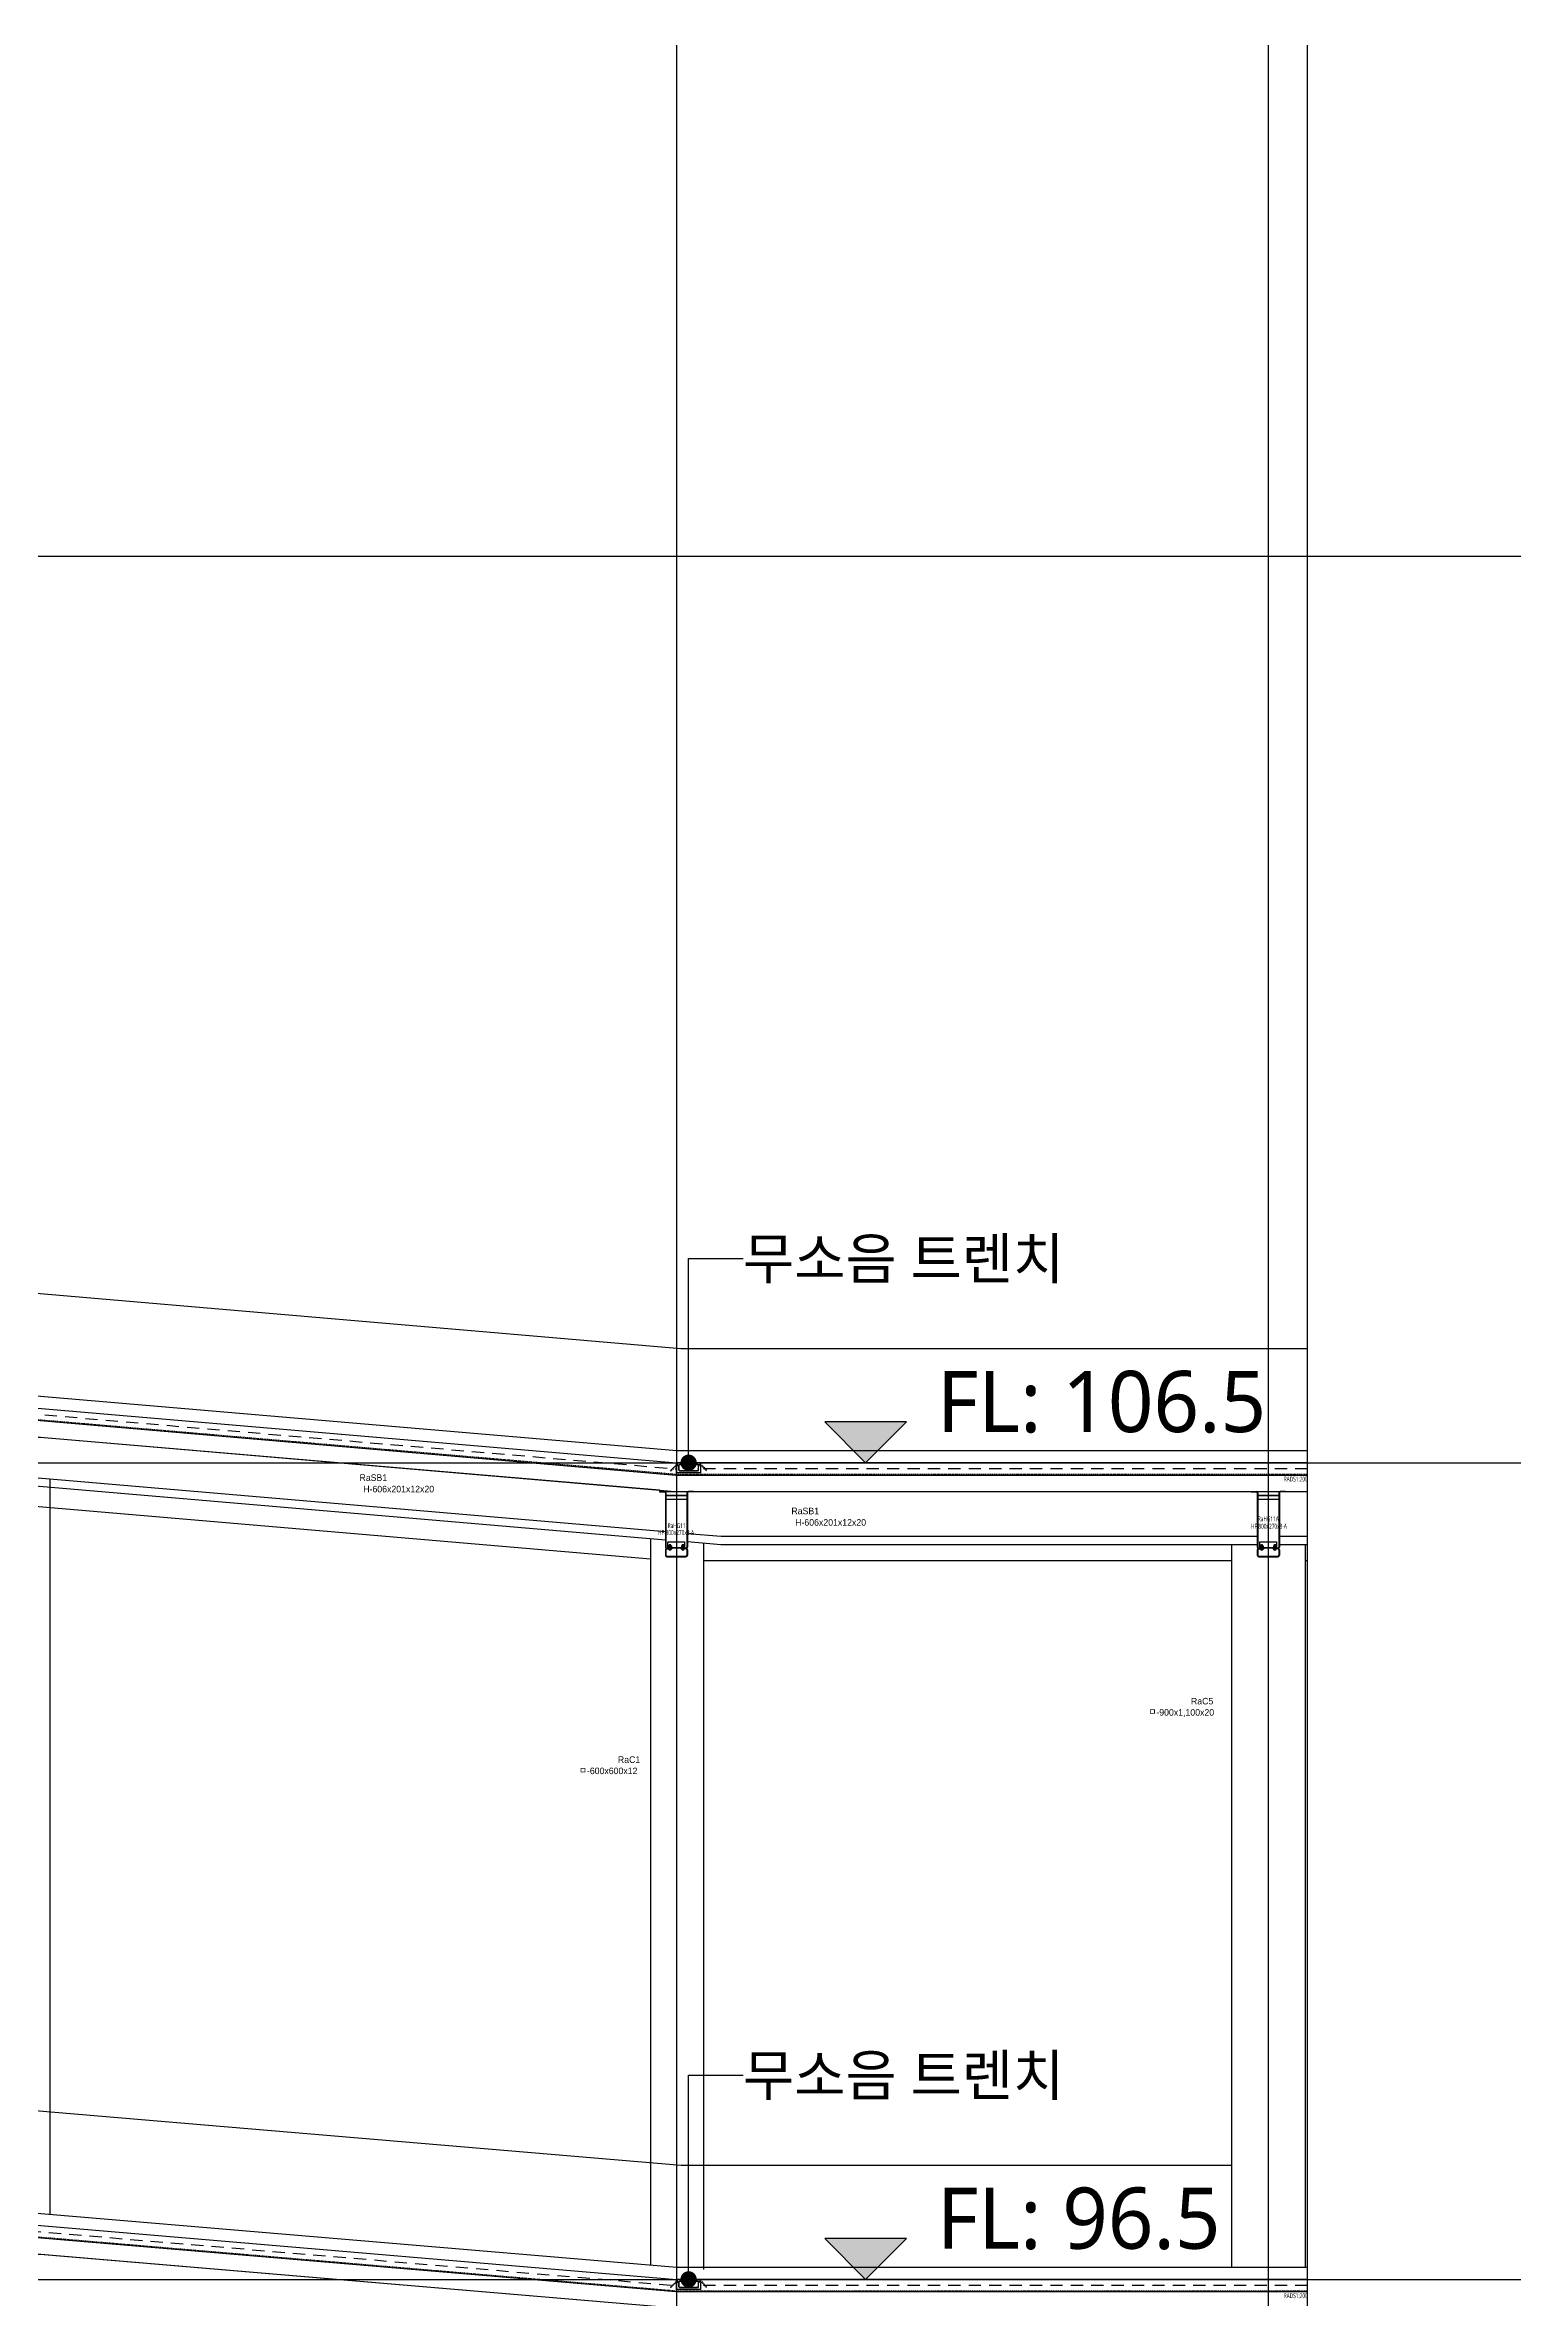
# Model space of a CAD drawing. Header units: millimetres. Extents: x 367092 to 767578, y 396038 to 811791.
# Drawn here: x 518481 to 536558, y 472312 to 499911 of the extents above; entities that cross this region are included whole.
import ezdxf
from ezdxf.enums import TextEntityAlignment as Align

# ---------------------------------------------------------------- set-up
doc = ezdxf.new("R2010")
doc.units = ezdxf.units.MM
doc.header["$LTSCALE"] = 100
doc.header["$MEASUREMENT"] = 0
doc.header["$PDSIZE"] = -10
for name, pattern in [('CENTER', [2, 1.25, -0.25, 0.25, -0.25]), ('DASHED', [0.75, 0.5, -0.25]), ('HID', [2.5, 1.5, -1]), ('HIDDEN', [9.525, 6.35, -3.175]), ('HIDDEN2', [0.1875, 0.125, -0.0625])]:
    doc.linetypes.add(name, pattern=pattern)
doc.layers.get('0').update_dxf_attribs({"linetype": 'CONTINUOUS'})
doc.layers.get('Defpoints').update_dxf_attribs({"color": 171, "linetype": 'CONTINUOUS'})
for name, color, linetype in [('2HIDDEN2', 2, 'HIDDEN2'), ('3CONTINUOUS', 3, 'CONTINUOUS'), ('BOLT', 8, 'CONTINUOUS'), ('cen', 14, 'CONTINUOUS'), ('CEN(ST)', 1, 'CENTER'), ('CON', 2, 'CONTINUOUS'), ('ELE-6', 8, 'CONTINUOUS'), ('ELE4', 4, 'CONTINUOUS'), ('ELE6', 8, 'CONTINUOUS'), ('ELE9', 9, 'CONTINUOUS'), ('FIN', 8, 'CONTINUOUS'), ('HF', 3, 'CONTINUOUS'), ('INSUL', 8, 'CONTINUOUS'), ('LED', 7, 'CONTINUOUS'), ('plate', 8, 'CONTINUOUS'), ('SASAC 도면번호', 6, 'CONTINUOUS'), ('SYM', 7, 'CONTINUOUS'), ('TEXT', 3, 'CONTINUOUS'), ('TEXT(MIN)', 7, 'CONTINUOUS'), ('wire-meshes', 1, 'CONTINUOUS')]:
    doc.layers.add(name, color=color, linetype=linetype)
doc.layers.add('A-XXXX-SYMB', color=7, linetype='CONTINUOUS', lineweight=25)
doc.styles.add('CGS', font='cgse', dxfattribs={"bigfont": 'cgs'})
doc.styles.add('나눔바른고딕', font='NanumBarunGothic.ttf')
doc.styles.add('맑은고딕', font='malgun_0.ttf')
doc.dimstyles.new('NDIM 1200', dxfattribs={"dimscale": 500, "dimtxt": 3, "dimasz": 1, "dimexe": 2, "dimexo": 2, "dimgap": 1, "dimtad": 1, "dimdec": 0, "dimdsep": 46, "dimtxsty": 'CGS', "dimblk": 'DOT0', "dimcen": 1, "dimdle": 8, "dimclrd": 2, "dimclre": 2, "dimclrt": 2, "dimadec": 0, "dimazin": 0, "dimtfac": 1, "dimtdec": 0, "dimtix": 1, "dimtmove": 2, "dimatfit": 3, "dimldrblk": 'DOT0', "dimfxl": 1, "dimtolj": 1, "dimtzin": 0, "dimlwd": -1, "dimlwe": -1, "dimarcsym": 0})

# ---------------------------------------------------------------- blocks, each defined once
blk = doc.blocks.new('A$C7BEA6DB5')
at = {"layer": 'A-XXXX-SYMB'}
blk.add_hatch(color=256, dxfattribs=at).paths.add_polyline_path([(0, 0), (800.000008, 800.000008), (-800.000008, 800.000008)])
for p, q in [((-800.000008, 800.000008), (0, 0)), ((800.000008, 800.000008), (-800.000008, 800.000008)), ((0, 0), (800.000008, 800.000008))]:
    blk.add_line(p, q, dxfattribs=at)
blk = doc.blocks.new('DOT0')
blk.add_line((-3, 0), (3, 0))
at = {"color": 6}
blk.add_circle((0, 0), 0.75, dxfattribs=at)
blk = doc.blocks.new('111')
at = {"layer": '2HIDDEN2', "color": 5, "linetype": 'HIDDEN2'}
for p, q in [((323567, -166222), (323498, -166282)), ((323564, -166216), (323499, -166273)), ((323582, -166217), (323564, -166216)), ((323606, -166226), (323567, -166222)), ((323873, -166253), (323842, -166250)), ((323866, -166247), (323876, -166248)), ((323873, -166253), (323939, -166333)), ((323876, -166248), (323940, -166324))]:
    blk.add_line(p, q, dxfattribs=at)
at = {"layer": '3CONTINUOUS', "color": 4, "linetype": 'Continuous'}
for p, q in [((323576, -166201), (323577, -166190)), ((323578, -166201), (323576, -166201)), ((323577, -166190), (323586, -166191)), ((323578, -166201), (323579, -166192)), ((323579, -166192), (323584, -166192)), ((323584, -166192), (323582, -166217)), ((323582, -166217), (323607, -166220)), ((323586, -166191), (323584, -166215)), ((323584, -166215), (323610, -166218)), ((323587, -166191), (323585, -166215)), ((323607, -166220), (323600, -166284)), ((323600, -166284), (323610, -166296)), ((323610, -166218), (323603, -166283)), ((323603, -166283), (323612, -166294)), ((323610, -166296), (323823, -166318)), ((323612, -166294), (323823, -166316)), ((323823, -166316), (323833, -166307)), ((323823, -166318), (323836, -166308)), ((323833, -166307), (323840, -166242)), ((323836, -166308), (323842, -166244)), ((323864, -166244), (323840, -166242)), ((323866, -166247), (323842, -166244)), ((323863, -166244), (323866, -166220)), ((323867, -166220), (323864, -166244)), ((323869, -166222), (323866, -166247)), ((323876, -166221), (323867, -166220)), ((323874, -166222), (323869, -166222)), ((323873, -166231), (323874, -166222)), ((323873, -166231), (323875, -166232)), ((323875, -166232), (323876, -166221))]:
    blk.add_line(p, q, dxfattribs=at)
at = {"layer": '3CONTINUOUS', "color": 3, "linetype": 'Continuous'}
blk.add_line((323863, -166244), (323864, -166244), dxfattribs=at)
at = {"layer": '3CONTINUOUS', "color": 4, "linetype": 'Continuous'}
for points in [[(323587, -166191), (323866, -166220)], [(323610, -166218), (323840, -166242)], [(323621, -166219), (323623, -166194)], [(323625, -166220), (323628, -166195)], [(323720, -166229), (323723, -166205)], [(323725, -166230), (323728, -166205)], [(323819, -166240), (323822, -166215)], [(323824, -166240), (323827, -166216)]]:
    blk.add_lwpolyline(points, dxfattribs=at)
blk = doc.blocks.new('*U325')
at = {"layer": 'BOLT'}
for p, q in [((-20, 0), (20, 0)), ((-20, 0), (-20, -4)), ((-17, 18), (17, 18)), ((20, 0), (20, -4)), ((-20, -4), (20, -4)), ((-18, -19), (-18, -6)), ((-14, -4), (14, -4)), ((-14, -20), (14, -20)), ((-10, -20), (-10, -31)), ((-10, -31), (-8, -33)), ((-10, -31), (10, -31)), ((-9, -19), (-9, -6)), ((-8, -33), (8, -33)), ((10, -31), (8, -33)), ((9, -19), (9, -6)), ((10, -20), (10, -31)), ((18, -19), (18, -6))]:
    blk.add_line(p, q, dxfattribs=at)
at = {"layer": 'BOLT', "linetype": 'HIDDEN'}
for p, q in [((-10, 18), (-10, 0)), ((10, 18), (10, 0))]:
    blk.add_line(p, q, dxfattribs=at)
at = {"layer": 'BOLT'}
for centre, radius, start, end in [((0, 13), 17.6, 15.5187, 164.4813), ((-14, -11), 6.71, 47.8966, 132.1034), ((-14, -14), 6.71, 227.8966, 312.1034), ((0, -29), 24.2, 68.2132, 111.7868), ((0, 4), 24.2, 248.2132, 291.7868), ((14, -11), 6.71, 47.8966, 132.1034), ((14, -14), 6.71, 227.8966, 312.1034)]:
    blk.add_arc(centre, radius, start, end, dxfattribs=at)
at = {"layer": 'cen'}
blk.add_line((0, 36), (0, -38), dxfattribs=at)
blk = doc.blocks.new('*U329')
at = {"layer": 'Defpoints'}
blk.add_point((0, 0), dxfattribs=at)
at = {"layer": 'HF'}
for p, q in [((-209, 0), (-147, 0)), ((-209, 0), (-209, -6)), ((209, 0), (147, 0)), ((209, 0), (209, -6)), ((-209, -6), (-147, -6)), ((-135, -18), (-135, -682)), ((-129, -18), (-129, -682)), ((129, -18), (129, -682)), ((135, -18), (135, -682)), ((209, -6), (147, -6)), ((-135, -718), (-135, -782)), ((-129, -718), (-129, -782)), ((-117, -694), (-55, -694)), ((-117, -700), (-55, -700)), ((-117, -706), (-55, -706)), ((-117, -794), (117, -794)), ((-117, -800), (117, -800)), ((-55, -694), (-55, -700)), ((-55, -700), (-55, -706)), ((117, -694), (55, -694)), ((55, -694), (55, -700)), ((117, -700), (55, -700)), ((55, -700), (55, -706)), ((117, -706), (55, -706)), ((129, -718), (129, -782)), ((135, -718), (135, -782))]:
    blk.add_line(p, q, dxfattribs=at)
for centre, radius, start, end in [((-147, -18), 18, 360, 450), ((147, -18), 18, 90, 180), ((-147, -18), 12, 360, 450), ((147, -18), 12, 90, 180), ((-117, -682), 18, 180, 270), ((-117, -718), 18, 90, 180), ((-117, -782), 18, 180, 270), ((-117, -682), 12, 180, 270), ((-117, -718), 12, 90, 180), ((-117, -782), 12, 180, 270), ((117, -682), 12, 270, 360), ((117, -682), 18, 270, 360), ((117, -718), 18, 0, 90), ((117, -718), 12, 0, 90), ((117, -782), 12, 270, 360), ((117, -782), 18, 270, 360)]:
    blk.add_arc(centre, radius, start, end, dxfattribs=at)
blk = doc.blocks.new('RaHG11-SEC')
at = {"layer": 'plate'}
for p, q in [((129, -50), (-129, -50)), ((129, -54), (-129, -54)), ((129, -100), (-129, -100)), ((-105, -694), (-105, -619)), ((-105, -619), (105, -619)), ((105, -694), (105, -619))]:
    blk.add_line(p, q, dxfattribs=at)
for points in [[(-105, -688), (105, -688)], [(105, -694), (-105, -694)]]:
    blk.add_lwpolyline(points, dxfattribs=at)
at = {"layer": 'BOLT', "rotation": 179.9999999999832}
for p in [(-80, -688), (80, -688)]:
    blk.add_blockref('*U325', p, dxfattribs=at)
at = {"layer": 'HF'}
blk.add_blockref('*U329', (0, 0), dxfattribs=at)
at = {"layer": 'Defpoints', "style": '나눔바른고딕', "width": 0.6}
for s, p in [('HF-800x270x8-A', (-4, -553)), ('RaHG11', (3, -468))]:
    blk.add_text(s, height=60, dxfattribs=at).set_placement(p, align=Align.BOTTOM_CENTER)
blk = doc.blocks.new('*U20')
at = {"layer": 'Defpoints'}
blk.add_point((0, 0), dxfattribs=at)
at = {"layer": 'HF'}
for p, q in [((-209, 0), (-147, 0)), ((-209, 0), (-209, -6)), ((209, 0), (147, 0)), ((209, 0), (209, -6)), ((-209, -6), (-147, -6)), ((-135, -18), (-135, -682)), ((-129, -18), (-129, -682)), ((129, -18), (129, -682)), ((135, -18), (135, -682)), ((209, -6), (147, -6)), ((-135, -718), (-135, -782)), ((-129, -718), (-129, -782)), ((-117, -694), (-55, -694)), ((-117, -700), (-55, -700)), ((-117, -706), (-55, -706)), ((-117, -794), (117, -794)), ((-117, -800), (117, -800)), ((-55, -694), (-55, -700)), ((-55, -700), (-55, -706)), ((117, -694), (55, -694)), ((55, -694), (55, -700)), ((117, -700), (55, -700)), ((55, -700), (55, -706)), ((117, -706), (55, -706)), ((129, -718), (129, -782)), ((135, -718), (135, -782))]:
    blk.add_line(p, q, dxfattribs=at)
for centre, radius, start, end in [((-147, -18), 18, 360, 450), ((147, -18), 18, 90, 180), ((-147, -18), 12, 360, 450), ((147, -18), 12, 90, 180), ((-117, -682), 18, 180, 270), ((-117, -718), 18, 90, 180), ((-117, -782), 18, 180, 270), ((-117, -682), 12, 180, 270), ((-117, -718), 12, 90, 180), ((-117, -782), 12, 180, 270), ((117, -682), 12, 270, 360), ((117, -682), 18, 270, 360), ((117, -718), 18, 0, 90), ((117, -718), 12, 0, 90), ((117, -782), 12, 270, 360), ((117, -782), 18, 270, 360)]:
    blk.add_arc(centre, radius, start, end, dxfattribs=at)
blk = doc.blocks.new('RaHG11A-SEC')
at = {"layer": 'plate'}
for p, q in [((129, -50), (-129, -50)), ((129, -54), (-129, -54)), ((129, -100), (-129, -100)), ((-105, -694), (-105, -619)), ((-105, -619), (105, -619)), ((105, -694), (105, -619))]:
    blk.add_line(p, q, dxfattribs=at)
for points in [[(-105, -688), (105, -688)], [(105, -694), (-105, -694)]]:
    blk.add_lwpolyline(points, dxfattribs=at)
at = {"layer": 'BOLT', "rotation": 180}
for p in [(-80, -688), (80, -688)]:
    blk.add_blockref('*U325', p, dxfattribs=at)
at = {"layer": 'HF'}
blk.add_blockref('*U20', (0, 0), dxfattribs=at)
at = {"layer": 'Defpoints', "style": '나눔바른고딕', "width": 0.6}
for s, p in [('HF-800x270x8-A', (7, -475)), ('RaHG11A', (0, -385))]:
    blk.add_text(s, height=60, dxfattribs=at).set_placement(p, align=Align.BOTTOM_CENTER)

msp = doc.modelspace()

# ---------------------------------------------------------------- linework, layer by layer
at = {"layer": 'CEN(ST)', "ltscale": 10000}
for p, q in [((526213.8, 499911.1), (526213.8, 418443.5)), ((533463.8, 499911.1), (533463.8, 418443.5)), ((385174.2, 493651), (536557.9, 493651)), ((385174.2, 482551), (536557.9, 482551)), ((385174.2, 472551), (536557.9, 472551))]:
    msp.add_line(p, q, dxfattribs=at)
at = {"layer": 'CON', "ltscale": 1000}
for points in [[(392592.6, 493501), (396419.6, 493501), (526207.6, 482401), (533944.1, 482401)], [(491151.5, 485198.4), (500180.2, 484426.2), (500180.2, 484368.9), (500850.2, 484368.9), (510004.8, 483586), (510004.8, 483550.2), (510422.8, 483550.2), (518004.8, 482901.8), (518004.8, 482866), (518422.8, 482866), (526004.8, 482217.6), (526004.8, 482201), (533944.1, 482201)], [(392592.6, 482401), (407919.5, 482401), (526207.5, 472401), (533944.1, 472401)], [(491151.5, 475163.9), (500180.2, 474400.6), (500180.2, 474343.9), (500850.2, 474343.9), (510004.8, 473570), (510004.8, 473534.7), (510422.8, 473534.7), (518004.8, 472893.7), (518004.8, 472858.4), (518422.8, 472858.4), (526004.8, 472217.4), (526004.8, 472201), (533944.1, 472201)]]:
    msp.add_lwpolyline(points, dxfattribs=at)
at = {"layer": 'Defpoints', "ltscale": 1000}
for points in [[(392592.6, 493301), (396411, 493301), (526199, 482201), (533944.1, 482201)], [(392592.6, 482201), (407911, 482201), (526199, 472201), (533944.1, 472201)]]:
    msp.add_lwpolyline(points, dxfattribs=at)
at = {"layer": 'ELE-6', "ltscale": 10000}
for p, q in [((533013.8, 481545), (533013.8, 472701)), ((533913.8, 481545), (533913.8, 472701))]:
    msp.add_line(p, q, dxfattribs=at)
for points in [[(500728.9, 483877.4), (526078.8, 481709.4)], [(500728.9, 483777.1), (526078.8, 481609.1)], [(518538.8, 482354.3), (518538.8, 473350.3)], [(525895.1, 481624.8), (525895.1, 472728.4)], [(526348.8, 481686.3), (526762.3, 481651), (533328.8, 481651)], [(533598.8, 481651), (533944.1, 481651)], [(526348.8, 481586), (526758, 481551), (533328.8, 481551)], [(526545.1, 481569.2), (526545.1, 472673.5)], [(533598.8, 481551), (533944.1, 481551)]]:
    msp.add_lwpolyline(points, dxfattribs=at)
at = {"layer": 'ELE4', "ltscale": 2}
for p, q in [((526213.8, 482428.5), (526213.8, 482551)), ((526513.8, 482428.5), (526513.8, 482551)), ((526513.8, 482428.5), (526213.8, 482428.5)), ((526213.8, 472428.5), (526213.8, 472551)), ((526513.8, 472428.5), (526513.8, 472551)), ((526513.8, 472428.5), (526213.8, 472428.5))]:
    msp.add_line(p, q, dxfattribs=at)
at = {"layer": 'ELE6', "ltscale": 0.5}
for p, q in [((396479.8, 495051), (526268.4, 483951)), ((526268.4, 483951), (533944.1, 483951))]:
    msp.add_line(p, q, dxfattribs=at)
at = {"layer": 'ELE9', "linetype": 'DASHED', "ltscale": 0.3}
for points in [[(392592.6, 493511), (396420, 493511), (526208, 482411), (533944.1, 482411)], [(392592.6, 482411), (407919.9, 482411), (526207.9, 472411), (533944.1, 472411)]]:
    msp.add_lwpolyline(points, dxfattribs=at)
at = {"layer": 'FIN', "ltscale": 1000}
for p, q in [((526213.8, 482428.5), (526213.8, 482551)), ((526513.8, 482428.5), (526513.8, 482551)), ((526513.8, 482428.5), (526213.8, 482428.5)), ((526213.8, 472428.5), (526213.8, 472551)), ((526513.8, 472428.5), (526513.8, 472551)), ((526513.8, 472428.5), (526213.8, 472428.5))]:
    msp.add_line(p, q, dxfattribs=at)
at = {"layer": 'FIN', "ltscale": 0.5}
for p, q in [((533944.1, 482551), (526213.8, 482551)), ((533013.8, 481351), (526545.1, 481351)), ((533944.1, 481351), (533913.8, 481351)), ((533944.1, 472551), (526213.8, 472551))]:
    msp.add_line(p, q, dxfattribs=at)
for points in [[(392592.6, 493801), (396432.2, 493801), (526220.2, 482701), (533944.1, 482701)], [(396425.8, 493651), (526213.8, 482551)], [(500840.2, 483516.6), (525895.1, 481373.8)], [(392592.6, 482701), (407932.1, 482701), (526220.1, 472701), (533944.1, 472701)], [(392592.6, 482551), (407925.8, 482551), (526213.8, 472551)], [(500840.2, 476101), (526272.9, 473951), (533013.8, 473951)]]:
    msp.add_lwpolyline(points, dxfattribs=at)
at = {"layer": 'SYM', "linetype": 'HIDDEN'}
msp.add_lwpolyline([(526213.8, 499911.1), (526213.8, 422151)], dxfattribs=at)
at = {"layer": 'SYM', "color": 8}
msp.add_lwpolyline([(533944, 418443.5), (533944.1, 462301), (533844.1, 462351), (534044.1, 462351), (533944.1, 462401), (533944.1, 499911.1)], dxfattribs=at)
at = {"layer": 'wire-meshes', "linetype": 'HID'}
for p, q in [((533944.1, 482476), (526513.8, 482476)), ((533944.1, 472476), (526513.8, 472476))]:
    msp.add_line(p, q, dxfattribs=at)
for points in [[(392592.6, 493576), (396422.7, 493576), (526213.8, 482475.7)], [(392592.6, 482476), (407922.6, 482476), (526213.8, 472475.7)]]:
    msp.add_lwpolyline(points, dxfattribs=at)

# ---------------------------------------------------------------- block references
at = {"layer": 'INSUL', "xscale": -1, "rotation": 354.0708772483547}
for p in [(865527.4, 614426.6), (865527.4, 614426.6), (865527.4, 604426.6), (865527.4, 604426.6)]:
    msp.add_blockref('111', p, dxfattribs=at)
at = {"layer": 'SASAC 도면번호', "ltscale": 10000}
msp.add_blockref('RaHG11-SEC', (526213.8, 482201), dxfattribs=at)
at = {"layer": 'SASAC 도면번호'}
msp.add_blockref('RaHG11A-SEC', (533463.8, 482201), dxfattribs=at)
at = {"layer": 'SYM', "xscale": 0.625, "yscale": 0.625, "zscale": 0.625}
for p in [(528531.1, 482551), (528531.1, 472551)]:
    msp.add_blockref('A$C7BEA6DB5', p, dxfattribs=at)

# ---------------------------------------------------------------- texts
at = {"layer": 'Defpoints', "style": 'CGS'}
for s, p in [('RaSB1', (522501.6, 482304.8)), ('H-606x201x12x20', (522812.3, 482164.8)), ('RaSB1', (527791.7, 481896.7)), ('H-606x201x12x20', (528102.5, 481756.7)), ('ㅁ-900x1,100x20', (532398.2, 479430.6)), ('RaC5', (532652.9, 479567.9)), ('RaC1', (525634, 478851.5)), ('ㅁ-600x600x12', (525379.2, 478714.2))]:
    msp.add_text(s, height=80, dxfattribs=at).set_placement(p, align=Align.BOTTOM_CENTER)
at = {"layer": 'Defpoints', "style": '나눔바른고딕', "width": 0.6}
for p in [(533800.2, 482303.8), (533800.2, 472303.8)]:
    msp.add_text('RADS1:200', height=60, dxfattribs=at).set_placement(p, align=Align.BOTTOM_CENTER)
at = {"layer": 'TEXT', "style": '맑은고딕'}
for s, p in [('FL: 106.5', (529405.2, 483301)), ('FL: 96.5', (529405.2, 473301))]:
    msp.add_text(s, height=750, dxfattribs=at).set_placement(p, align=Align.MIDDLE_LEFT)
at = {"layer": 'TEXT(MIN)', "style": '나눔바른고딕'}
for p in [(527029.6, 485051), (527029.6, 475051)]:
    msp.add_text('무소음 트렌치', height=500, dxfattribs=at).set_placement(p, align=Align.MIDDLE_LEFT)

# ---------------------------------------------------------------- leaders
at = {"layer": 'LED', "ltscale": 10000}
for points in [[(526363, 482551), (526363, 485051), (527029.6, 485051)], [(526363, 472551), (526363, 475051), (527029.6, 475051)]]:
    msp.add_leader(points, dimstyle='NDIM 1200', override={"dimasz": 0.4, "dimtad": 0, "dimclrd": 256, "dimldrblk": 'Dot'}, dxfattribs=at)

doc.saveas('drawing.dxf')
